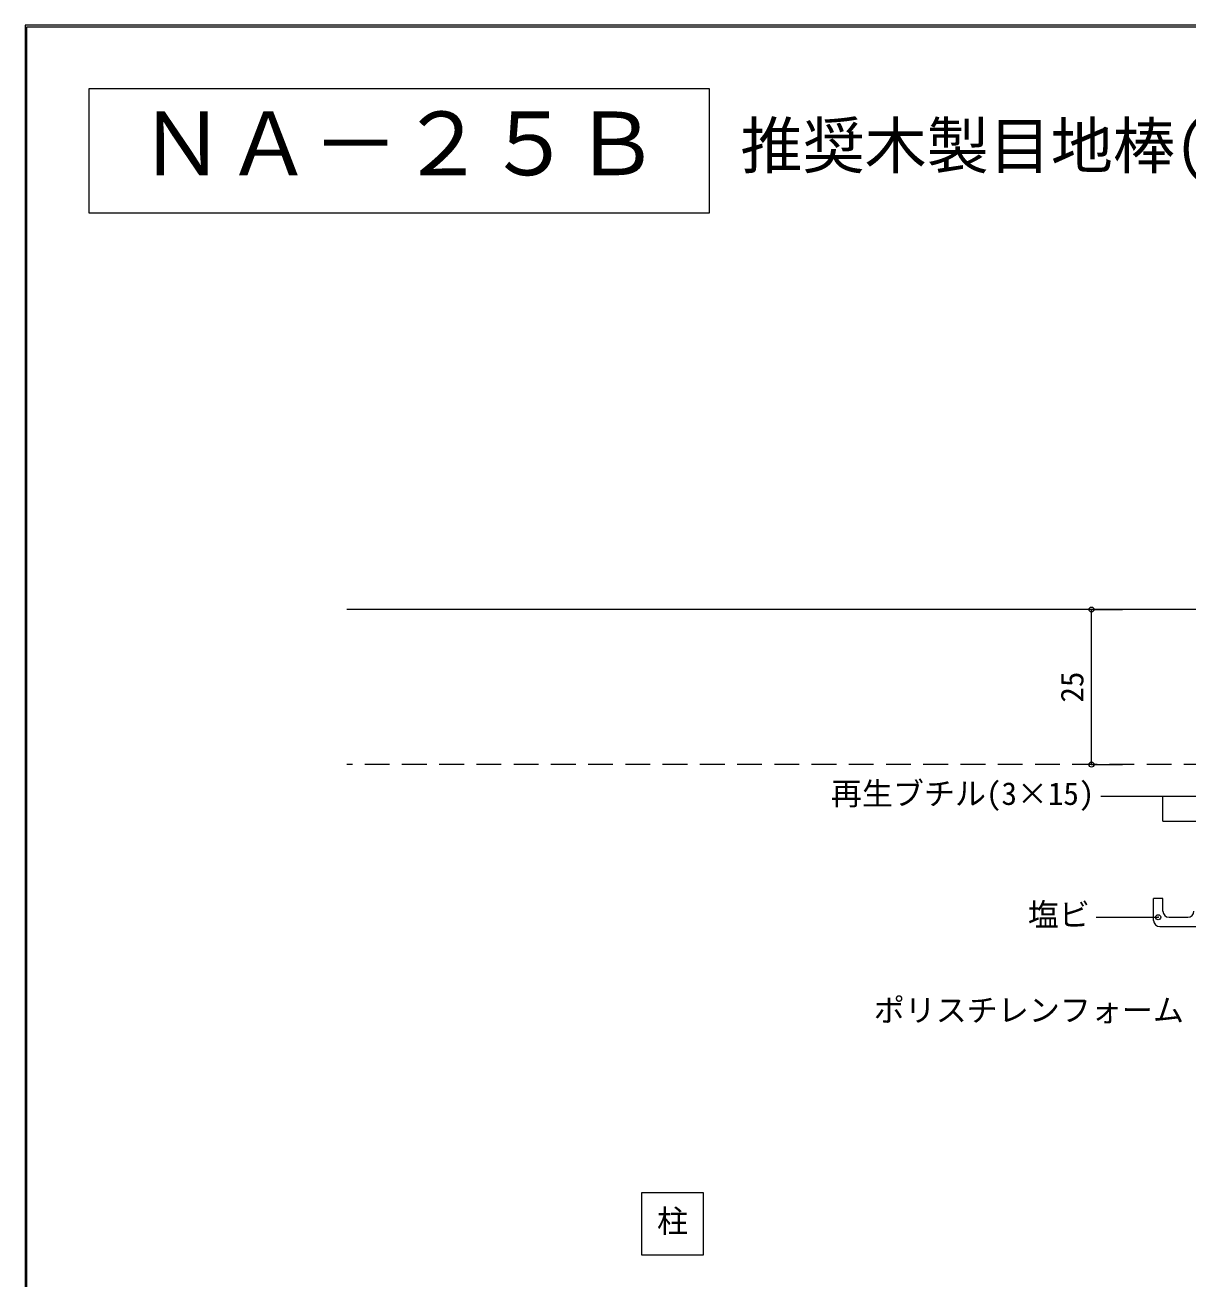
# Model space of a CAD drawing. Units: millimetres at full size, sheet at 1:2; details may follow other scales. Extents: x -891 to 891, y -194 to 194.
# Drawn here: x -280.3 to -92.9, y -7.9 to 194.2 of the extents above; entities that cross this region are included whole.
import ezdxf
from ezdxf.enums import TextEntityAlignment as Align

# ---------------------------------------------------------------- set-up
doc = ezdxf.new("R2010")
doc.units = ezdxf.units.MM
doc.header["$LTSCALE"] = 2
doc.header["$PDMODE"] = 32
doc.header["$PDSIZE"] = 0.8
doc.linetypes.add('DASHED2', pattern=[3, 2, -1])
doc.layers.add('0-0_', color=7, linetype='Continuous', lineweight=9)
doc.layers.add('1-0_', color=5, linetype='Continuous', lineweight=9)
doc.styles.add('ＭＳ ゴシック', font='')
doc.styles.get('ＭＳ ゴシック').set_extended_font_data('MS Gothic')

msp = doc.modelspace()

# ---------------------------------------------------------------- linework, layer by layer
at = {"layer": '0-0_'}
for p, q in [((-280, 193.9), (280, 193.9)), ((-280, -193.9), (-280, 193.9))]:
    msp.add_line(p, q, dxfattribs=at)
msp.add_lwpolyline([(280.28, 194.18), (-280.28, 194.18), (-280.28, -194.18)], dxfattribs=at)
msp.add_lwpolyline([(-270, 183.9), (-270, 163.9), (-170, 163.9), (-170, 183.9)], close=True, dxfattribs=at)
at = {"layer": '1-0_', "color": 7}
for p, q in [((-108.45, 100), (-103.45, 100)), ((-108.45, 75), (-108.45, 100)), ((-108.45, 75), (-103.45, 75)), ((-106.95, 69.899), (-86.95, 69.899)), ((-96.95, 65.899), (-96.95, 69.899)), ((-96.95, 65.899), (-53.15, 65.899)), ((-96.95, 53.399), (-98.45, 53.399)), ((-98.45, 49.899), (-98.45, 53.399)), ((-96.95, 51.399), (-96.95, 53.399)), ((-107.7, 50.399), (-97.7, 50.399)), ((-97.45, 48.899), (-91.45, 48.899)), ((-95.95, 50.399), (-92.95, 50.399))]:
    msp.add_line(p, q, dxfattribs=at)
at = {"layer": '1-0_', "color": 7, "linetype": 'DASHED2'}
msp.add_line((228.45, 75), (-228.45, 75), dxfattribs=at)
at = {"layer": '1-0_', "color": 7}
msp.add_lwpolyline([(-80.05, 75), (-82.55, 100), (-228.45, 100)], dxfattribs=at)
msp.add_lwpolyline([(-180.95, -4), (-170.95, -4), (-170.95, 6), (-180.95, 6)], close=True, dxfattribs=at)
for centre, start, end in [((-95.95, 51.399), 180, 270), ((-92.95, 51.399), 270, 360), ((-97.45, 49.899), 180, 270)]:
    msp.add_arc(centre, 1, start, end, dxfattribs=at)
for p in [(-108.45, 100), (-108.45, 75)]:
    msp.add_point(p, dxfattribs=at)
at = {"layer": '1-0_', "color": 2}
msp.add_point((-97.7, 50.399), dxfattribs=at)

# ---------------------------------------------------------------- texts
at = {"layer": '0-0_', "style": 'ＭＳ ゴシック'}
for s, height, p in [('ＮＡ－２５Ｂ', 10.26, (-262, 166.9)), ('推奨木製目地棒(現場調達)：25×25×20', 7.331, (-165, 168.9))]:
    msp.add_text(s, height=height, dxfattribs=at).set_placement(p, align=Align.BOTTOM_LEFT)
at = {"layer": '1-0_', "color": 7, "style": 'ＭＳ ゴシック'}
msp.add_text('25', height=3.666, rotation=90, dxfattribs=at).set_placement((-108.65, 85), align=Align.BOTTOM_LEFT)
for s, p in [('再生ブチル(3×15)', (-150.45, 67.399)), ('塩ビ', (-118.7, 47.899)), ('ポリスチレンフォーム', (-143.55, 32.5)), ('柱', (-178.45, -1.5))]:
    msp.add_text(s, height=3.666, dxfattribs=at).set_placement(p, align=Align.BOTTOM_LEFT)

doc.saveas('drawing.dxf')
